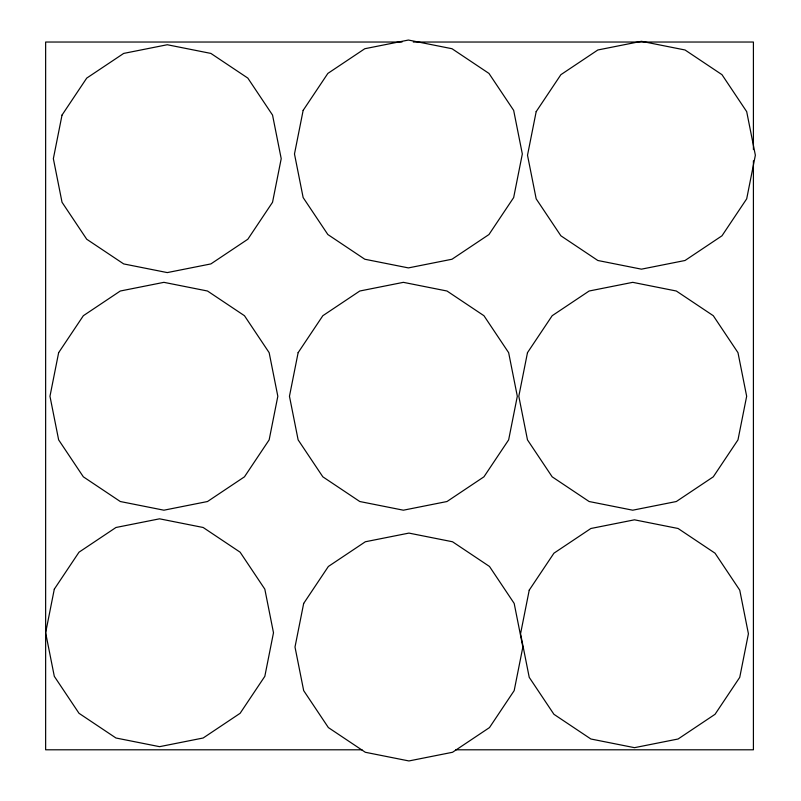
<?xml version="1.0" encoding="UTF-8"?>
<svg xmlns="http://www.w3.org/2000/svg" width="801" height="801" viewBox="0 0 801 801"><rect width="100%" height="100%" fill="white"/><g stroke="black" fill="none" stroke-linecap="round" stroke-linejoin="round"><path stroke-width="1.2" d="M402.022 42.032L45.637 42.032L45.637 749.796L362.012 749.796M413.276 42.032L753.411 42.032L753.411 149.567M455.789 749.796L753.411 749.796L753.411 160.821M62.027 115.074L53.357 158.668L62.027 202.263L86.718 239.229L123.684 263.919L167.279 272.59L210.883 263.919L247.839 239.229L272.54 202.263L281.211 158.668L272.54 115.074L247.839 78.108L210.883 53.417L167.279 44.736L123.684 53.417L86.718 78.108L62.027 115.074M58.643 352.67L49.972 396.265L58.643 439.869L83.344 476.825L120.3 501.526L163.905 510.197L207.499 501.526L244.465 476.825L269.156 439.869L277.827 396.265L269.156 352.67L244.465 315.714L207.499 291.013L163.905 282.342L120.3 291.013L83.344 315.714L58.643 352.67M54.308 589.146L45.637 632.75L54.308 676.344L79.009 713.301L115.965 738.001L159.559 746.672L203.164 738.001L240.12 713.301L264.821 676.344L273.491 632.75L264.821 589.146L240.12 552.189L203.164 527.489L159.559 518.818L115.965 527.489L79.009 552.189L54.308 589.146M303.148 110.378L294.478 153.972L303.148 197.577L327.849 234.533L364.805 259.234L408.41 267.904L452.004 259.234L488.96 234.533L513.661 197.577L522.332 153.972L513.661 110.378L488.96 73.422L452.004 48.721L408.41 40.05L364.805 48.721L327.849 73.422L303.148 110.378M298.132 352.67L289.461 396.265L298.132 439.869L322.833 476.825L359.789 501.526L403.384 510.197L446.988 501.526L483.944 476.825L508.645 439.869L517.316 396.265L508.645 352.67L483.944 315.714L446.988 291.013L403.384 282.342L359.789 291.013L322.833 315.714L298.132 352.67M303.679 603.423L294.998 647.028L303.679 690.622L328.37 727.578L365.336 752.279L408.931 760.95L452.525 752.279L489.491 727.578L514.182 690.622L522.853 647.028L514.182 603.423L489.491 566.467L452.525 541.766L408.931 533.096L365.336 541.766L328.37 566.467L303.679 603.423M536.179 111.639L527.509 155.234L536.179 198.838L560.88 235.794L597.836 260.495L641.441 269.166L685.035 260.495L721.991 235.794L746.692 198.838L755.363 155.234L746.692 111.639L721.991 74.683L685.035 49.982L641.441 41.312L597.836 49.982L560.88 74.683L536.179 111.639M527.479 352.67L518.808 396.265L527.479 439.869L552.169 476.825L589.135 501.526L632.73 510.197L676.324 501.526L713.29 476.825L737.981 439.869L746.662 396.265L737.981 352.67L713.29 315.714L676.324 291.013L632.73 282.342L589.135 291.013L552.169 315.714L527.479 352.67M529.231 590.147L520.56 633.751L529.231 677.346L553.932 714.302L590.888 739.003L634.482 747.673L678.087 739.003L715.043 714.302L739.744 677.346L748.414 633.751L739.744 590.147L715.043 553.191L678.087 528.49L634.482 519.819L590.888 528.49L553.932 553.191L529.231 590.147"/></g></svg>
